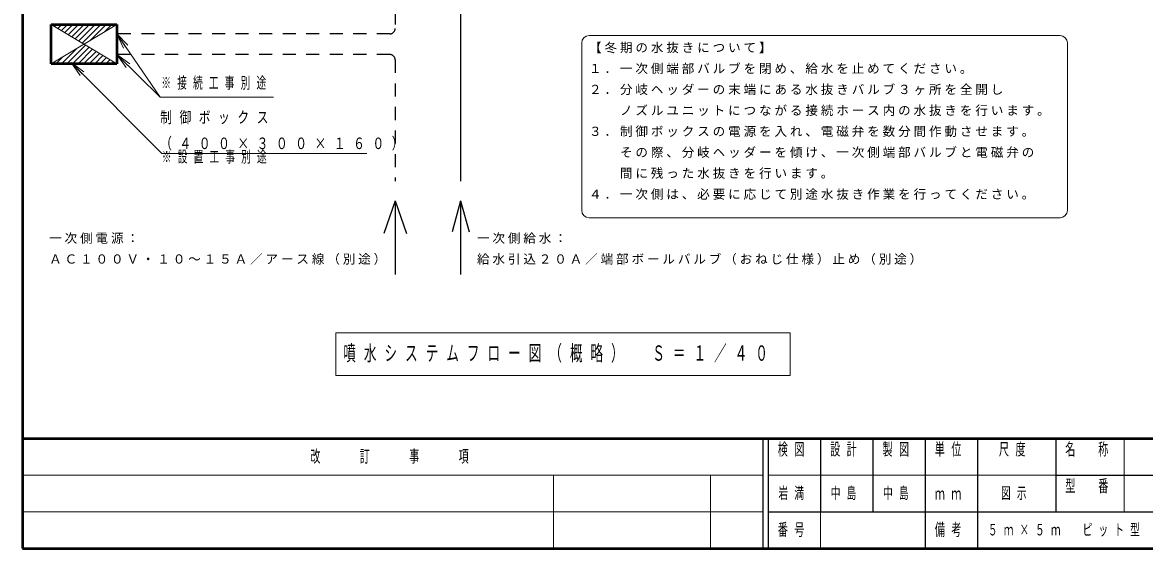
# Model space of a CAD drawing. Units: millimetres on the paper. Extents: x -385 to 0, y -594 to 267.
# Drawn here: x -385 to -170.6, y -594 to -493.5 of the extents above; entities that cross this region are included whole.
import ezdxf

# ---------------------------------------------------------------- set-up
doc = ezdxf.new("R2010")
doc.units = ezdxf.units.MM
doc.linetypes.add('USER1', pattern=[4.5, 2.5, -2])
doc.layers.add('1_40', color=7, linetype='Continuous', lineweight=25)
doc.layers.add('NAKAMURA図枠', color=7, linetype='Continuous', lineweight=13)
doc.layers.add('図面情報', color=7, linetype='Continuous')
doc.styles.add('ＭＳ ゴシック', font='')
doc.styles.get('ＭＳ ゴシック').set_extended_font_data('MS Gothic')

msp = doc.modelspace()

# ---------------------------------------------------------------- linework, layer by layer
at = {"layer": '1_40', "linetype": 'USER1'}
for p, q in [((-313.771, -464.39), (-313.771, -494.678)), ((-314.771, -495.678), (-366.992, -495.678)), ((-314.771, -499.645), (-366.992, -499.645)), ((-313.771, -500.645), (-313.771, -523.851))]:
    msp.add_line(p, q, dxfattribs=at)
at = {"layer": '1_40'}
for p, q in [((-301.271, -477.598), (-301.271, -523.851)), ((-313.771, -527.601), (-315.954, -533.842)), ((-313.771, -527.601), (-311.588, -533.842)), ((-313.771, -527.601), (-313.771, -541.644)), ((-301.271, -527.601), (-302.908, -533.5)), ((-301.271, -527.601), (-299.635, -533.5)), ((-301.271, -527.601), (-301.271, -541.644))]:
    msp.add_line(p, q, dxfattribs=at)
at = {"layer": '1_40', "lineweight": 13}
for p, q in [((-366.992, -493.895), (-379.492, -501.395)), ((-379.492, -493.895), (-366.992, -501.395)), ((-378.532, -493.895), (-378.892, -494.255)), ((-377.472, -493.895), (-378.229, -494.652)), ((-376.411, -493.895), (-377.566, -495.05)), ((-375.35, -493.895), (-376.903, -495.448)), ((-374.29, -493.895), (-376.241, -495.846)), ((-373.229, -493.895), (-375.578, -496.243)), ((-372.168, -493.895), (-374.915, -496.641)), ((-371.108, -493.895), (-374.252, -497.039)), ((-370.047, -493.895), (-373.589, -497.437)), ((-368.986, -493.895), (-371.978, -496.887)), ((-367.926, -493.895), (-369.327, -495.296)), ((-365.71, -498.436), (-366.992, -495.678)), ((-366.992, -495.678), (-364.884, -497.871)), ((-366.992, -495.678), (-365.297, -498.154)), ((-366.992, -495.678), (-358.696, -507.794)), ((-278.129, -497.423), (-278.129, -529.423)), ((-186.729, -496.023), (-276.729, -496.023)), ((-185.329, -529.423), (-185.329, -497.423)), ((-374.63, -498.478), (-377.547, -501.395)), ((-372.926, -497.834), (-376.486, -501.395)), ((-372.263, -498.232), (-375.426, -501.395)), ((-371.6, -498.63), (-374.365, -501.395)), ((-370.937, -499.028), (-373.304, -501.395)), ((-370.274, -499.425), (-372.244, -501.395)), ((-377.282, -500.069), (-378.608, -501.395)), ((-373.944, -503.657), (-375.712, -501.182)), ((-375.712, -501.182), (-373.237, -502.95)), ((-375.712, -501.182), (-373.591, -503.304)), ((-369.611, -499.823), (-371.183, -501.395)), ((-368.948, -500.221), (-370.122, -501.395)), ((-368.286, -500.619), (-369.062, -501.395)), ((-367.623, -501.016), (-368.001, -501.395)), ((-365.202, -502.104), (-366.992, -499.645)), ((-366.992, -499.645), (-364.501, -501.39)), ((-366.992, -499.645), (-364.852, -501.747)), ((-276.729, -530.823), (-186.729, -530.823)), ((-325.09, -552.785), (-325.09, -560.918)), ((-238.29, -552.785), (-325.09, -552.785)), ((-238.29, -560.918), (-238.29, -552.785)), ((-325.09, -560.918), (-238.29, -560.918))]:
    msp.add_line(p, q, dxfattribs=at)
at = {"layer": '1_40', "color": 140, "lineweight": 50}
for p, q in [((-379.492, -493.895), (-366.992, -493.895)), ((-379.492, -501.395), (-379.492, -493.895)), ((-366.992, -493.895), (-366.992, -501.395)), ((-366.992, -501.395), (-379.492, -501.395))]:
    msp.add_line(p, q, dxfattribs=at)
at = {"layer": '1_40', "lineweight": 13}
for points in [[(-375.712, -501.182), (-358.353, -518.541), (-319.172, -518.541)], [(-366.992, -499.645), (-358.696, -507.794), (-337.038, -507.794)]]:
    msp.add_lwpolyline(points, dxfattribs=at)
at = {"layer": '1_40', "linetype": 'USER1'}
for centre, start, end in [((-314.771, -494.678), 270, 0), ((-314.771, -500.645), 0, 90)]:
    msp.add_arc(centre, 1, start, end, dxfattribs=at)
at = {"layer": '1_40', "lineweight": 13}
for centre, start, end in [((-276.729, -497.423), 90, 180), ((-186.729, -497.423), 0, 90), ((-276.729, -529.423), 180, 270), ((-186.729, -529.423), 270, 0)]:
    msp.add_arc(centre, 1.4, start, end, dxfattribs=at)
at = {"layer": 'NAKAMURA図枠', "lineweight": 50}
for p, q in [((-385, -327), (-385, -594)), ((-385, -573), (0, -573)), ((-385, -594), (0, -594))]:
    msp.add_line(p, q, dxfattribs=at)
at = {"layer": 'NAKAMURA図枠', "color": 211, "lineweight": 25}
for p, q in [((-243.5, -573), (-243.5, -594)), ((-242.5, -573), (-242.5, -594)), ((-232.5, -573), (-232.5, -587)), ((-222.5, -573), (-222.5, -587)), ((-212.5, -573), (-212.5, -594)), ((-202.5, -573), (-202.5, -587)), ((-187.5, -573), (-187.5, -587)), ((-187.5, -580), (-70, -580)), ((-242.5, -587), (0, -587))]:
    msp.add_line(p, q, dxfattribs=at)
at = {"layer": 'NAKAMURA図枠'}
for p, q in [((-174.5, -573), (-174.5, -587)), ((-385, -580), (-243.5, -580)), ((-283.5, -580), (-283.5, -594)), ((-253.5, -580), (-253.5, -594)), ((-242.5, -580), (-187.5, -580)), ((-385, -587), (-243.5, -587)), ((-232.5, -587), (-232.5, -594))]:
    msp.add_line(p, q, dxfattribs=at)
at = {"layer": 'NAKAMURA図枠', "lineweight": 25}
msp.add_line((-202.5, -587), (-202.5, -594), dxfattribs=at)

# ---------------------------------------------------------------- texts
at = {"layer": '1_40', "style": 'ＭＳ ゴシック'}
for s, insert, char_height, attachment_point in [('\\T1.23;【冬期の水抜きについて】', (-276.729, -497.423), 1.76, 1), ('\\T1.23;１．一次側端部バルブを閉め、給水を止めてください。', (-276.729, -501.423), 1.76, 1), ('\\T1.64;\\W0.6;※接続工事別途', (-358.455, -505.144), 2.199, 4), ('\\T1.23;２．分岐ヘッダーの末端にある水抜きバルブ３ヶ所を全開し', (-276.729, -505.423), 1.76, 1), ('\\T1.64;\\W0.75;制御ボックス', (-358.687, -511.741), 2.199, 4), ('\\T1.23;\u3000\u3000ノズルユニットにつながる接続ホース内の水抜きを行います。', (-276.729, -509.423), 1.76, 1), ('\\T1.23;３．制御ボックスの電源を入れ、電磁弁を数分間作動させます。', (-276.729, -513.423), 1.76, 1), ('\\T1.64;\\W0.75;（４００×３００×１６０）', (-358.687, -516.741), 2.199, 4), ('\\T1.64;\\W0.6;※設置工事別途', (-358.353, -518.041), 2.199, 1), ('\\T1.23;\u3000\u3000その際、分岐ヘッダーを傾け、一次側端部バルブと電磁弁の', (-276.729, -517.423), 1.76, 1), ('\\T1.23;\u3000\u3000間に残った水抜きを行います。', (-276.729, -521.423), 1.76, 1), ('\\T1.23;４．一次側は、必要に応じて別途水抜き作業を行ってください。', (-276.729, -525.423), 1.76, 1), ('\\T1.23;一次側電源：', (-379.893, -534.81), 1.76, 4), ('\\T1.23;一次側給水：', (-298.143, -534.81), 1.76, 4), ('\\T1.23;ＡＣ１００Ｖ・１０～１５Ａ／アース線（別途）', (-379.893, -538.81), 1.76, 4), ('\\T1.23;給水引込２０Ａ／端部ボールバルブ（おねじ仕様）止め（別途）', (-298.143, -538.81), 1.76, 4), ('\\T1.64;\\W0.6;噴水システムフロー図（概略）\u3000Ｓ＝１／４０', (-323.69, -556.851), 2.933, 4)]:
    msp.add_mtext(s, dxfattribs=dict(at, insert=insert, char_height=char_height, attachment_point=attachment_point))
at = {"layer": 'NAKAMURA図枠', "color": 4, "char_height": 2.346, "style": 'ＭＳ ゴシック'}
for s, insert, attachment_point in [('\\T1.64;\\W0.6;検図', (-237.5, -573.833), 2), ('\\T1.64;\\W0.6;設計', (-227.5, -573.833), 2), ('\\T1.64;\\W0.6;製図', (-217.5, -573.833), 2), ('\\T1.64;\\W0.6;単位', (-207.5, -573.833), 2), ('\\T1.64;\\W0.6;尺度', (-195.25, -573.833), 2), ('\\T1.64;\\W0.6;名\u3000称', (-181, -573.833), 2), ('\\T1.64;\\W0.6;改\u3000\u3000訂\u3000\u3000事\u3000\u3000項', (-314.25, -576.5), 5), ('\\T1.64;\\W0.6;型\u3000番', (-181, -580.833), 2), ('\\T1.64;\\W0.6;ｍｍ', (-207.5, -583.5), 5), ('\\T1.64;\\W0.6;番号', (-237.5, -590.5), 5), ('\\T1.64;\\W0.6;備考', (-207.5, -590.5), 5)]:
    msp.add_mtext(s, dxfattribs=dict(at, insert=insert, attachment_point=attachment_point))
at = {"layer": '図面情報', "char_height": 2.199, "style": 'ＭＳ ゴシック'}
for s, insert, attachment_point in [('\\T1.64;\\W0.6;岩満', (-237.5, -583.5), 5), ('\\T1.64;\\W0.6;中島', (-227.5, -583.5), 5), ('\\T1.64;\\W0.6;中島', (-217.5, -583.5), 5), ('\\T1.64;\\W0.6;図示', (-198, -583.5), 4), ('\\T1.64;\\W0.6;５ｍ×５ｍ\u3000ピット型', (-200.5, -590.5), 4)]:
    msp.add_mtext(s, dxfattribs=dict(at, insert=insert, attachment_point=attachment_point))

doc.saveas('drawing.dxf')
